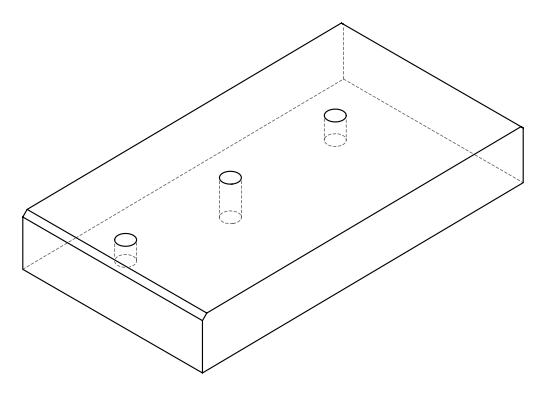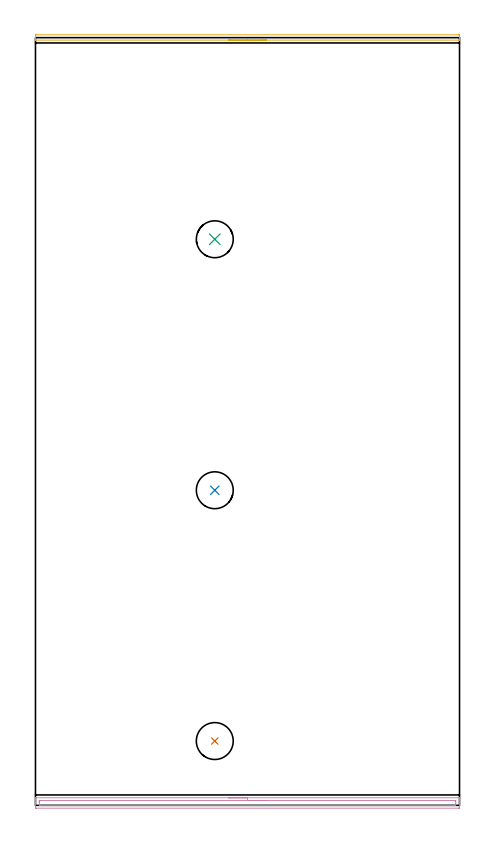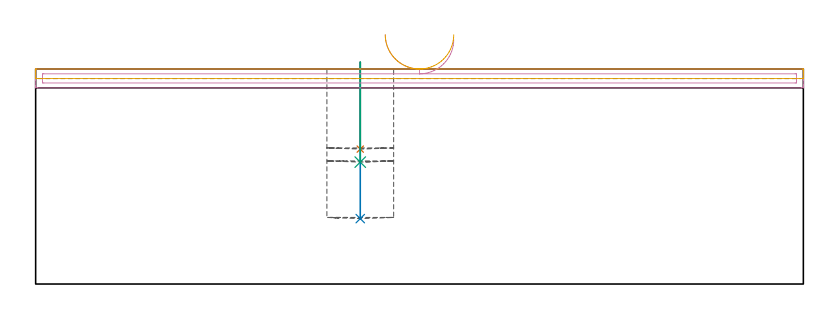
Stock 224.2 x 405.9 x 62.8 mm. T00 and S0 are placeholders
(PLAN: 5 operations, 1 tool changes, 6.1 min)
(1 INDEXABLE_INSERT_DRILL_BLIND_HOLE_FROM_SOLID | STEP1POCKET | NXT0302_010 | 0.1 min | 6909 mm3)
(2 INDEXABLE_INSERT_DRILL_BLIND_HOLE_FROM_SOLID_1 | STEP1POCKET_1 | NXT0302_010 | 0.18 min | 12962 mm3)
(3 INDEXABLE_INSERT_DRILL_BLIND_HOLE_FROM_SOLID_2 | STEP1POCKET_2 | NXT0302_010 | 0.12 min | 8043 mm3)
(4 AREA_MILL | FG_CHAMFER_SURFACE | UGT0205_001 | 3.78 min | 3392 mm3)
(5 AREA_MILL_1 | FG_CHAMFER_SURFACE_1 | UGT0205_001 | 1.95 min | 879 mm3)
(TOOL NXT0302_010 | Index. Insert Drill 19.5mm [880-D1950L25-05] | D19.5 PA176 FL98 Z2)
(TOOL UGT0205_001 | Chamfer Mill 20 x 3 x 45 deg. | D20 FL50 Z2)
(OP 1 INDEXABLE_INSERT_DRILL_BLIND_HOLE_FROM_SOLID)
G17 G21 G94 G90
T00 M6
G54
G17 G0 G90 X94.8 Y34. S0 M3
G43 Z72.8 H1
G94 G81 G98 Z39.4 F250. R64.8
G80
M5
M2
(OP 2 INDEXABLE_INSERT_DRILL_BLIND_HOLE_FROM_SOLID_1)
G17 G21 G94 G90
T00 M6
G54
G17 G0 G90 X94.8 Y166.6 S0 M3
G43 Z72.8 H1
G94 G81 G98 Z19.1 F250. R64.8
G80
M5
M2
(OP 3 INDEXABLE_INSERT_DRILL_BLIND_HOLE_FROM_SOLID_2)
G17 G21 G94 G90
T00 M6
G54
G17 G0 G90 X94.8 Y299.3 S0 M3
G43 Z72.8 H1
G94 G81 G98 Z35.6 F250. R64.8
G80
M5
M2
(OP 4 AREA_MILL)
G17 G21 G94 G90
T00 M6
G54
G17 G0 G90 X102.1 Y4. S1061 M3
G43 Z72.8 H0
G94 G1 X102.138 Z71.928 F250.
X102.252 Z71.063
X102.441 Z70.212
X102.703 Z69.38
X103.037 Z68.574
X103.44 Z67.8
X103.908 Z67.064
X104.44 Z66.372
X105.029 Z65.729
X105.672 Z65.14
X106.364 Z64.608
X107.1 Z64.14
X107.874 Z63.737
X108.68 Z63.403
X109.512 Z63.141
X110.364 Z62.952
X111.228 Z62.838
X112.1 Z62.8
X224.047
X224.19 Y3.997 Z62.788
X224.193 Y3.971 Z62.762
X224.2 Y3.634 Z62.434
Y3.19 Z61.99
Y2.581 Z61.376
Y1.389 Z60.186
Y0.806 Z59.6
Y-0.677 Z58.119
X224.198 Y-0.968 Z57.828
X224.192 Y-1.491 Z57.305
X224.129 Y-1.494 Z57.303
X223.601 Y-1.5 Z57.3
X0.599
X0.071 Y-1.494 Z57.303
X0.008 Y-1.491 Z57.305
X0. Y-0.968 Z57.828
Y0.806 Z59.6
Y1.389 Z60.186
Y1.694 Z60.49
Y2.276 Z61.072
Y2.581 Z61.376
Y3.19 Z61.99
Y3.468 Z62.267
Y3.635 Z62.434
X0.007 Y3.971 Z62.762
X0.01 Y3.997 Z62.788
X0.153 Y4. Z62.8
X112.1
Y2.586 Z61.386
X221.812
X222.19 Y2.581 Z61.381
X222.199 Y2.201 Z61.001
X222.2 Y0.806 Z59.606
X222.199 Y0.426 Z59.226
X222.19 Y-0.081 Z58.719
X221.822 Y-0.086 Z58.714
X2.388
X2.01 Y-0.081 Z58.719
X2.001 Y0.299 Z59.099
X2. Y1.694 Z60.494
X2.001 Y2.074 Z60.874
X2.01 Y2.581 Z61.381
X2.378 Y2.586 Z61.386
X112.1
X112.972 Z61.424
X113.836 Z61.538
X114.688 Z61.726
X115.52 Z61.989
X116.326 Z62.323
X117.1 Z62.725
X117.836 Z63.194
X118.528 Z63.725
X119.171 Z64.315
X119.76 Z64.958
X120.292 Z65.65
X120.76 Z66.386
X121.163 Z67.16
X121.497 Z67.966
X121.759 Z68.798
X121.948 Z69.649
X122.062 Z70.514
X122.1 Z71.386
G0 Z72.8
M5
M2
(OP 5 AREA_MILL_1)
G17 G21 G94 G90
T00 M6
G54
G17 G0 G90 X122.1 Y404.6 S1061 M3
G43 Z72.8 H0
G94 G1 X122.062 Z71.928 F250.
X121.948 Z71.063
X121.759 Z70.212
X121.497 Z69.38
X121.163 Z68.574
X120.76 Z67.8
X120.292 Z67.064
X119.76 Z66.372
X119.171 Z65.729
X118.528 Z65.14
X117.836 Z64.608
X117.1 Z64.14
X116.326 Z63.737
X115.52 Z63.403
X114.688 Z63.141
X113.837 Z62.952
X112.972 Z62.838
X112.1 Z62.8
X0.153
X0.009 Y404.603 Z62.788
X0.007 Y404.623 Z62.768
X0. Y404.953 Z62.446
Y405.391 Z62.008
Y406. Z61.395
Y407.19 Z60.207
X0.002 Y407.391 Z60.005
X0.412 Y407.4 Z60.
X223.601
X223.789 Y407.398 Z60.002
X224.198 Y407.391 Z60.005
X224.2 Y407.19 Z60.207
Y406. Z61.395
Y405.391 Z62.008
Y404.953 Z62.446
Y404.624 Z62.766
X224.191 Y404.603 Z62.788
X224.047 Y404.6 Z62.8
X112.1
X111.228 Z62.838
X110.364 Z62.952
X109.512 Z63.141
X108.68 Z63.403
X107.874 Z63.737
X107.1 Z64.14
X106.364 Z64.608
X105.672 Z65.14
X105.029 Z65.729
X104.44 Z66.372
X103.909 Z67.064
X103.44 Z67.8
X103.037 Z68.574
X102.703 Z69.38
X102.441 Z70.212
X102.252 Z71.063
X102.138 Z71.928
X102.1 Z72.8
M5
M2
